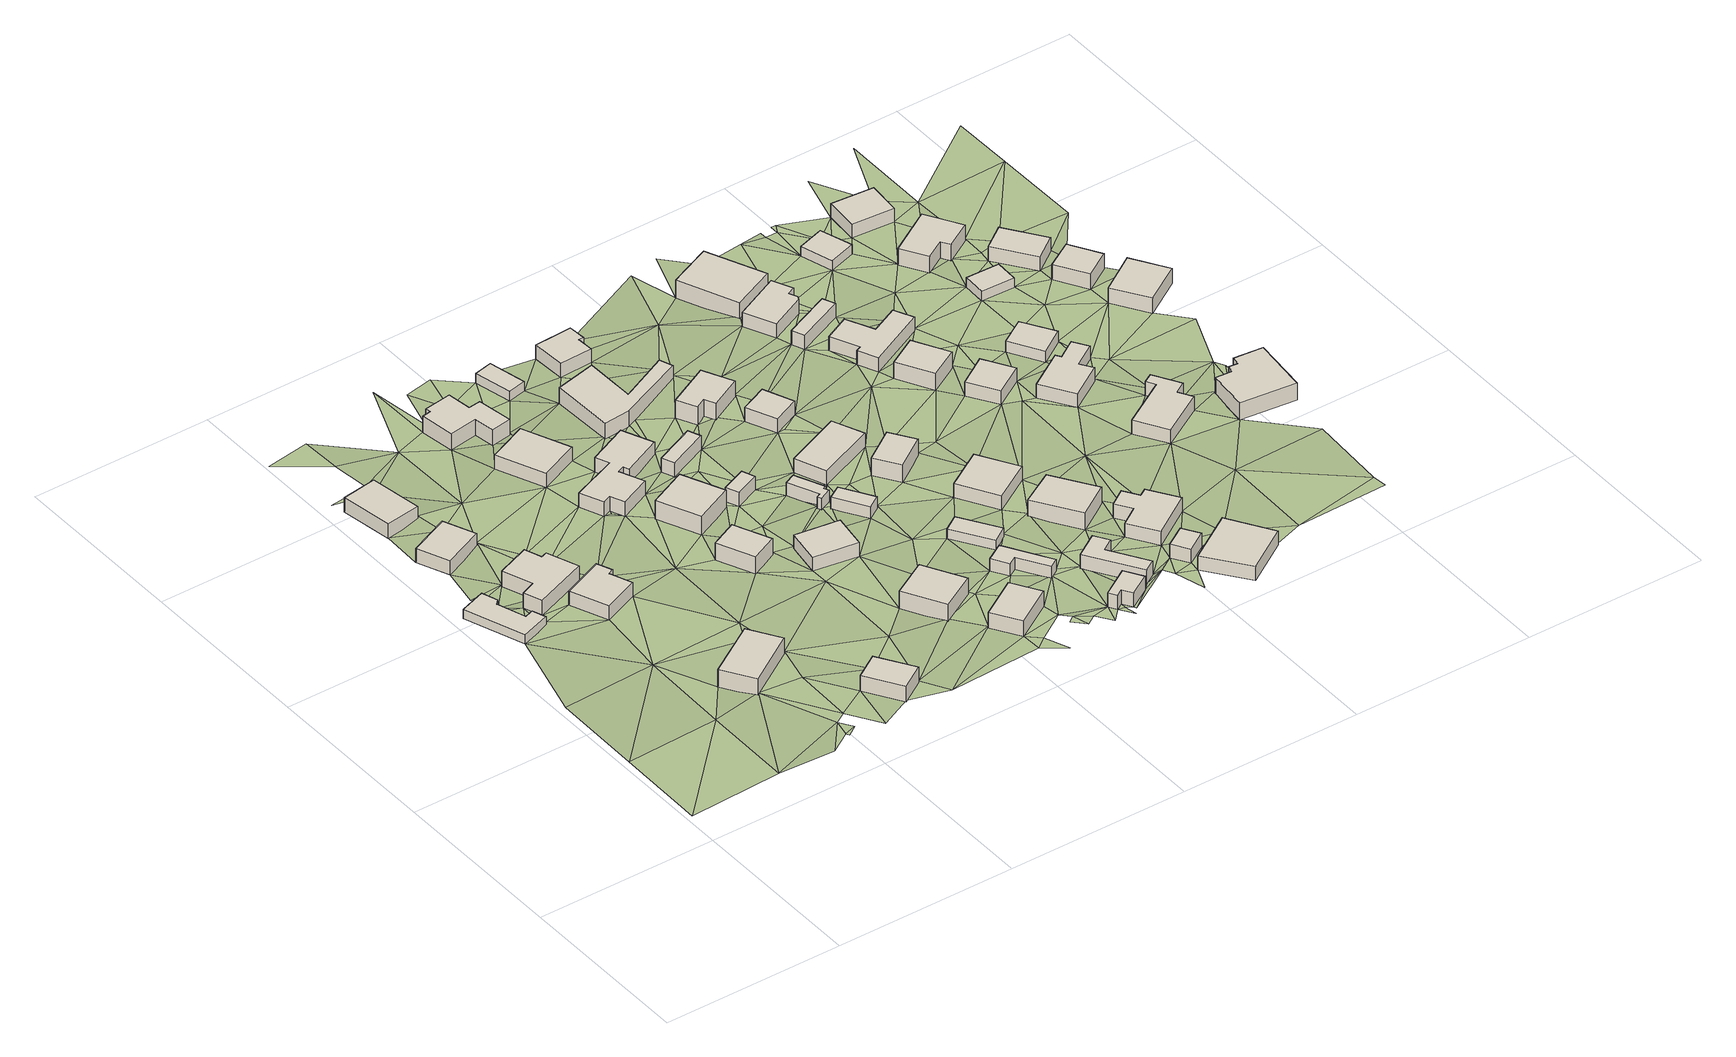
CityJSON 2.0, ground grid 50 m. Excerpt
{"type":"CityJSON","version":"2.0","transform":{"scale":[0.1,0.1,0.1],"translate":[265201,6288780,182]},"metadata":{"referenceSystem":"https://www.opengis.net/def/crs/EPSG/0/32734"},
"CityObjects":{
"building1":{"type":"Building","attributes":{"building":"cabin","building:levels":"1","building_height":2.8,"roof_height":186.45,"ground_height":183.65,"plus_code":"4FRWFFPC+CVF"},"geometry":[{"type":"Solid","lod":"1","boundaries":[[[[0,1,2,3]],[[1,4,5,2]],[[4,6,7,5]],[[6,8,9,7]],[[8,10,11,9]],[[10,12,13,11]],[[12,14,15,13]],[[14,0,3,15]],[[3,2,5,7,9,11,13,15]],[[14,12,10,8,6,4,1,0]]]]}]},
"building2":{"type":"Building","attributes":{"address":"6 Clarkeson Street Mamre 7347 Cape Town","building":"house","building:levels":"1","building_height":4.1,"roof_height":187.96,"ground_height":183.86,"plus_code":"4FRWFFPC+GVH"},"geometry":[{"type":"Solid","lod":"1","boundaries":[[[[16,17,18,19]],[[17,20,21,18]],[[20,22,23,21]],[[22,16,19,23]],[[19,18,21,23]],[[22,20,17,16]]]]}]},
"building3":{"type":"Building","attributes":{"address":"4 Clarkeson Street Mamre 7347 Cape Town","building":"house","building:levels":"1","building_height":4.1,"roof_height":188.02,"ground_height":183.92,"plus_code":"4FRWFFPC+JV4"},"geometry":[{"type":"Solid","lod":"1","boundaries":[[[[24,25,26,27]],[[25,28,29,26]],[[28,30,31,29]],[[30,24,27,31]],[[27,26,29,31]],[[30,28,25,24]]]]}]},
"building4":{"type":"Building","attributes":{"address":"8 Clarkeson Street Mamre 7347 Cape Town","building":"house","building:levels":"1","building_height":4.1,"roof_height":189.3,"ground_height":185.2,"plus_code":"4FRWFFPC+CWW"},"geometry":[{"type":"Solid","lod":"1","boundaries":[[[[32,33,34,35]],[[33,36,37,34]],[[36,38,39,37]],[[38,40,41,39]],[[40,42,43,41]],[[42,44,45,43]],[[44,46,47,45]],[[46,32,35,47]],[[35,34,37,39,41,43,45,47]],[[46,44,42,40,38,36,33,32]]]]}]},
"building5":{"type":"Building","attributes":{"address":"10 Clarkeson Street Mamre 7347 Cape Town","building":"house","building:levels":"1","building_height":4.1,"roof_height":188.92,"ground_height":184.82,"plus_code":"4FRWFFPC+9XV"},"geometry":[{"type":"Solid","lod":"1","boundaries":[[[[48,49,50,51]],[[49,52,53,50]],[[52,54,55,53]],[[54,56,57,55]],[[56,58,59,57]],[[58,48,51,59]],[[51,50,53,55,57,59]],[[58,56,54,52,49,48]]]]}]},
"building6":{"type":"Building","attributes":{"address":"14 Clarkeson Street Mamre 7347 Cape Town","building":"house","building:levels":"1","building_height":4.1,"roof_height":188.7,"ground_height":184.6,"plus_code":"4FRWFFPF+62V"},"geometry":[{"type":"Solid","lod":"1","boundaries":[[[[60,61,62,63]],[[61,64,65,62]],[[64,66,67,65]],[[66,60,63,67]],[[63,62,65,67]],[[66,64,61,60]]]]}]},
"building7":{"type":"Building","attributes":{"address":"16 Clarkeson Street Mamre 7347 Cape Town","building":"house","building:levels":"1","building_height":4.1,"roof_height":189.16,"ground_height":185.06,"plus_code":"4FRWFFPF+542"},"geometry":[{"type":"Solid","lod":"1","boundaries":[[[[68,69,70,71]],[[69,72,73,70]],[[72,74,75,73]],[[74,68,71,75]],[[71,70,73,75]],[[74,72,69,68]]]]}]},
"building8":{"type":"Building","attributes":{"address":"3 Clarkeson Street Mamre 7347 Cape Town","building":"house","building:levels":"1","building_height":4.1,"roof_height":189.96,"ground_height":185.86,"plus_code":"4FRWFFPF+H2H"},"geometry":[{"type":"Solid","lod":"1","boundaries":[[[[76,77,78,79]],[[77,80,81,78]],[[80,82,83,81]],[[82,76,79,83]],[[79,78,81,83]],[[82,80,77,76]]]]}]},
"building9":{"type":"Building","attributes":{"address":"9 Clarkeson Street Mamre 7347 Cape Town","building":"house","building:levels":"1","building_height":4.1,"roof_height":190.84,"ground_height":186.74,"plus_code":"4FRWFFPF+947"},"geometry":[{"type":"Solid","lod":"1","boundaries":[[[[84,85,86,87]],[[85,88,89,86]],[[88,90,91,89]],[[90,84,87,91]],[[87,86,89,91]],[[90,88,85,84]]]]}]},
"building10":{"type":"Building","attributes":{"address":"1 Clarkeson Street Mamre 7347 Cape Town","building":"house","building:levels":"1","building_height":4.1,"roof_height":189.43,"ground_height":185.33,"plus_code":"4FRWFFPF+J2W"},"geometry":[{"type":"Solid","lod":"1","boundaries":[[[[92,93,94,95]],[[93,96,97,94]],[[96,98,99,97]],[[98,100,101,99]],[[100,102,103,101]],[[102,104,105,103]],[[104,106,107,105]],[[106,108,109,107]],[[108,110,111,109]],[[110,92,95,111]],[[95,94,97,99,101,103,105,107,109,111]],[[110,108,106,104,102,100,98,96,93,92]]]]}]},
"building11":{"type":"Building","attributes":{"address":"5 Clarkeson Street Mamre 7347 Cape Town","building":"house","building:levels":"1","building_height":4.1,"roof_height":190.14,"ground_height":186.04,"plus_code":"4FRWFFPF+G46"},"geometry":[{"type":"Solid","lod":"1","boundaries":[[[[112,113,114,115]],[[113,116,117,114]],[[116,118,119,117]],[[118,120,121,119]],[[120,122,123,121]],[[122,124,125,123]],[[124,126,127,125]],[[126,128,129,127]],[[128,130,131,129]],[[130,132,133,131]],[[132,134,135,133]],[[134,112,115,135]],[[115,114,117,119,121,123,125,127,129,131,133,135]],[[134,132,130,128,126,124,122,120,118,116,113,112]]]]}]},
"building12":{"type":"Building","attributes":{"address":"7 Clarkeson Street Mamre 7347 Cape Town","building":"house","building:levels":"1","building_height":4.1,"roof_height":191.18,"ground_height":187.08,"plus_code":"4FRWFFPF+C4V"},"geometry":[{"type":"Solid","lod":"1","boundaries":[[[[136,137,138,139]],[[137,140,141,138]],[[140,142,143,141]],[[142,136,139,143]],[[139,138,141,143]],[[142,140,137,136]]]]}]},
"building13":{"type":"Building","attributes":{"address":"11 Clarkeson Street Mamre 7347 Cape Town","building":"house","building:levels":"1","building_height":4.1,"roof_height":190.19,"ground_height":186.09,"plus_code":"4FRWFFPF+85H"},"geometry":[{"type":"Solid","lod":"1","boundaries":[[[[144,145,146,147]],[[145,148,149,146]],[[148,150,151,149]],[[150,144,147,151]],[[147,146,149,151]],[[150,148,145,144]]]]}]},
"building14":{"type":"Building","attributes":{"address":"13 Clarkeson Street Mamre 7347 Cape Town","building":"house","building:levels":"1","building_height":4.1,"roof_height":190.55,"ground_height":186.45,"plus_code":"4FRWFFPF+668"},"geometry":[{"type":"Solid","lod":"1","boundaries":[[[[152,153,154,155]],[[153,156,157,154]],[[156,158,159,157]],[[158,152,155,159]],[[155,154,157,159]],[[158,156,153,152]]]]}]},
"building15":{"type":"Building","attributes":{"address":"Clarkeson Street Mamre 7347 Cape Town","building":"garage","building:levels":"1","building_height":4.1,"roof_height":190.84,"ground_height":186.74,"plus_code":"4FRWFFPF+C5P"},"geometry":[{"type":"Solid","lod":"1","boundaries":[[[[160,161,162,163]],[[161,164,165,162]],[[164,166,167,165]],[[166,160,163,167]],[[163,162,165,167]],[[166,164,161,160]]]]}]},
"building16":{"type":"Building","attributes":{"building":"cabin","building:levels":"1","building_height":2.8,"roof_height":188.13,"ground_height":185.33,"plus_code":"4FRWFFPF+M3H"},"geometry":[{"type":"Solid","lod":"1","boundaries":[[[[168,169,170,171]],[[169,172,173,170]],[[172,174,175,173]],[[174,168,171,175]],[[171,170,173,175]],[[174,172,169,168]]]]}]},
"building17":{"type":"Building","attributes":{"address":"Mamre 7347 Cape Town","building":"yes","building:levels":"1","building_height":4.1,"roof_height":191.18,"ground_height":187.08,"plus_code":"4FRWFFPF+F5V"},"geometry":[{"type":"Solid","lod":"1","boundaries":[[[[176,177,178,179]],[[177,180,181,178]],[[180,182,183,181]],[[182,176,179,183]],[[179,178,181,183]],[[182,180,177,176]]]]}]},
"building18":{"type":"Building","attributes":{"address":"15 Clarkeson Street Mamre 7347 Cape Town","building":"house","building:levels":"1","building_height":4.1,"roof_height":190.55,"ground_height":186.45,"plus_code":"4FRWFFPF+574"},"geometry":[{"type":"Solid","lod":"1","boundaries":[[[[184,185,186,187]],[[185,188,189,186]],[[188,190,191,189]],[[190,184,187,191]],[[187,186,189,191]],[[190,188,185,184]]]]}]},
"building19":{"type":"Building","attributes":{"building":"cabin","building:levels":"1","building_height":2.8,"roof_height":190.64,"ground_height":187.84,"plus_code":"4FRWFFPF+96W"},"geometry":[{"type":"Solid","lod":"1","boundaries":[[[[192,193,194,195]],[[193,196,197,194]],[[196,198,199,197]],[[198,200,201,199]],[[200,202,203,201]],[[202,204,205,203]],[[204,206,207,205]],[[206,192,195,207]],[[195,194,197,199,201,203,205,207]],[[206,204,202,200,198,196,193,192]]]]}]},
"building20":{"type":"Building","attributes":{"building":"cabin","building:levels":"1","building_height":2.8,"roof_height":190.64,"ground_height":187.84,"plus_code":"4FRWFFPF+972"},"geometry":[{"type":"Solid","lod":"1","boundaries":[[[[208,209,210,211]],[[209,212,213,210]],[[212,214,215,213]],[[214,208,211,215]],[[211,210,213,215]],[[214,212,209,208]]]]}]},
"building21":{"type":"Building","attributes":{"address":"4 Moravia Street Mamre 7347 Cape Town","building":"house","building:levels":"1","building_height":4.1,"roof_height":190.98,"ground_height":186.88,"plus_code":"4FRWFFPF+J52"},"geometry":[{"type":"Solid","lod":"1","boundaries":[[[[216,217,218,219]],[[217,220,221,218]],[[220,222,223,221]],[[222,224,225,223]],[[224,226,227,225]],[[226,228,229,227]],[[228,216,219,229]],[[219,218,221,223,225,227,229]],[[228,226,224,222,220,217,216]]]]}]},
"building22":{"type":"Building","attributes":{"address":"Clarkeson Street Mamre 7347 Cape Town","building":"cabin","building:levels":"1","building_height":2.8,"roof_height":190.04,"ground_height":187.24,"plus_code":"4FRWFFPF+684"},"geometry":[{"type":"Solid","lod":"1","boundaries":[[[[230,231,232,233]],[[231,234,235,232]],[[234,236,237,235]],[[236,238,239,237]],[[238,240,241,239]],[[240,230,233,241]],[[233,232,235,237,239,241]],[[240,238,236,234,231,230]]]]}]},
"building23":{"type":"Building","attributes":{"address":"2 Moravia Street Mamre 7347 Cape Town","building":"house","building:levels":"1","building_height":4.1,"roof_height":190.45,"ground_height":186.35,"plus_code":"4FRWFFPF+M57"},"geometry":[{"type":"Solid","lod":"1","boundaries":[[[[242,243,244,245]],[[243,246,247,244]],[[246,248,249,247]],[[248,250,251,249]],[[250,252,253,251]],[[252,242,245,253]],[[245,244,247,249,251,253]],[[252,250,248,246,243,242]]]]}]},
"building24":{"type":"Building","attributes":{"address":"Moravia Street Mamre 7347 Cape Town","building":"cabin","building:levels":"1","building_height":2.8,"roof_height":189.93,"ground_height":187.13,"plus_code":"4FRWFFPF+787"},"geometry":[{"type":"Solid","lod":"1","boundaries":[[[[254,255,256,257]],[[255,258,259,256]],[[258,260,261,259]],[[260,254,257,261]],[[257,256,259,261]],[[260,258,255,254]]]]}]},
"building25":{"type":"Building","attributes":{"address":"6 Moravia Street Mamre 7347 Cape Town","building":"house","building:levels":"1","building_height":4.1,"roof_height":192.23,"ground_height":188.13,"plus_code":"4FRWFFPF+G6W"},"geometry":[{"type":"Solid","lod":"1","boundaries":[[[[262,263,264,265]],[[263,266,267,264]],[[266,268,269,267]],[[268,270,271,269]],[[270,272,273,271]],[[272,262,265,273]],[[265,264,267,269,271,273]],[[272,270,268,266,263,262]]]]}]},
"building26":{"type":"Building","attributes":{"address":"10 Moravia Street Mamre 7347 Cape Town","building":"house","building:levels":"1","building_height":4.1,"roof_height":191.94,"ground_height":187.84,"plus_code":"4FRWFFPF+C7G"},"geometry":[{"type":"Solid","lod":"1","boundaries":[[[[274,275,276,277]],[[275,278,279,276]],[[278,280,281,279]],[[280,274,277,281]],[[277,276,279,281]],[[280,278,275,274]]]]}]},
"building27":{"type":"Building","attributes":{"address":"Clarkeson Street Mamre 7347 Cape Town","building":"yes","building:levels":"1","building_height":4.1,"roof_height":190.7,"ground_height":186.6,"plus_code":"4FRWFFPF+49G"},"geometry":[{"type":"Solid","lod":"1","boundaries":[[[[282,283,284,285]],[[283,286,287,284]],[[286,288,289,287]],[[288,290,291,289]],[[290,292,293,291]],[[292,282,285,293]],[[285,284,287,289,291,293]],[[292,290,288,286,283,282]]]]}]},
"building28":{"type":"Building","attributes":{"address":"8 Moravia Street Mamre 7347 Cape Town","building":"house","building:levels":"1","building_height":4.1,"roof_height":192.31,"ground_height":188.21,"plus_code":"4FRWFFPF+F7V"},"geometry":[{"type":"Solid","lod":"1","boundaries":[[[[294,295,296,297]],[[295,298,299,296]],[[298,300,301,299]],[[300,294,297,301]],[[297,296,299,301]],[[300,298,295,294]]]]}]},
"building29":{"type":"Building","attributes":{"address":"12 Moravia Street Mamre 7347 Cape Town","building":"house","building:levels":"1","building_height":4.1,"roof_height":192.9,"ground_height":188.8,"plus_code":"4FRWFFPF+98P"},"geometry":[{"type":"Solid","lod":"1","boundaries":[[[[302,303,304,305]],[[303,306,307,304]],[[306,308,309,307]],[[308,302,305,309]],[[305,304,307,309]],[[308,306,303,302]]]]}]},
"building30":{"type":"Building","attributes":{"address":"Moravia Street Mamre 7347 Cape Town","building":"yes","building:levels":"1","building_height":4.1,"roof_height":190.7,"ground_height":186.6,"plus_code":"4FRWFFPF+5C2"},"geometry":[{"type":"Solid","lod":"1","boundaries":[[[[310,311,312,313]],[[311,314,315,312]],[[314,316,317,315]],[[316,318,319,317]],[[318,320,321,319]],[[320,310,313,321]],[[313,312,315,317,319,321]],[[320,318,316,314,311,310]]]]}]},
"building31":{"type":"Building","attributes":{"address":"14 Moravia Street Mamre 7347 Cape Town","building":"house","building:levels":"1","building_height":4.1,"roof_height":192.19,"ground_height":188.09,"plus_code":"4FRWFFPF+894"},"geometry":[{"type":"Solid","lod":"1","boundaries":[[[[322,323,324,325]],[[323,326,327,324]],[[326,328,329,327]],[[328,322,325,329]],[[325,324,327,329]],[[328,326,323,322]]]]}]},
"building32":{"type":"Building","attributes":{"address":"16 Moravia Street Mamre 7347 Cape Town","building":"house","building:levels":"1","building_height":4.1,"roof_height":192.19,"ground_height":188.09,"plus_code":"4FRWFFPF+6CV"},"geometry":[{"type":"Solid","lod":"1","boundaries":[[[[330,331,332,333]],[[331,334,335,332]],[[334,336,337,335]],[[336,330,333,337]],[[333,332,335,337]],[[336,334,331,330]]]]}]},
"building33":{"type":"Building","attributes":{"address":"Moravia Street Mamre 7347 Cape Town","building":"yes","building:levels":"1","building_height":4.1,"roof_height":191.39,"ground_height":187.29,"plus_code":"4FRWFFPF+4FM"},"geometry":[{"type":"Solid","lod":"1","boundaries":[[[[338,339,340,341]],[[339,342,343,340]],[[342,344,345,343]],[[344,338,341,345]],[[341,340,343,345]],[[344,342,339,338]]]]}]},
"building34":{"type":"Building","attributes":{"address":"18 Moravia Street Mamre 7347 Cape Town","building":"house","building:levels":"1","building_height":4.1,"roof_height":192.17,"ground_height":188.07,"plus_code":"4FRWFFPF+5FP"},"geometry":[{"type":"Solid","lod":"1","boundaries":[[[[346,347,348,349]],[[347,350,351,348]],[[350,352,353,351]],[[352,354,355,353]],[[354,356,357,355]],[[356,358,359,357]],[[358,360,361,359]],[[360,346,349,361]],[[349,348,351,353,355,357,359,361]],[[360,358,356,354,352,350,347,346]]]]}]},
"building35":{"type":"Building","attributes":{"address":"20 Moravia Street Mamre 7347 Cape Town","building":"house","building:levels":"1","building_height":4.1,"roof_height":191.39,"ground_height":187.29,"plus_code":"4FRWFFPF+4G2"},"geometry":[{"type":"Solid","lod":"1","boundaries":[[[[362,363,364,365]],[[363,366,367,364]],[[366,368,369,367]],[[368,362,365,369]],[[365,364,367,369]],[[368,366,363,362]]]]}]},
"building36":{"type":"Building","attributes":{"address":"3 Moravia Street Mamre 7347 Cape Town","building":"house","building:levels":"1","building_height":4.1,"roof_height":193.45,"ground_height":189.35,"plus_code":"4FRWFFPF+H9V"},"geometry":[{"type":"Solid","lod":"1","boundaries":[[[[370,371,372,373]],[[371,374,375,372]],[[374,376,377,375]],[[376,378,379,377]],[[378,380,381,379]],[[380,382,383,381]],[[382,370,373,383]],[[373,372,375,377,379,381,383]],[[382,380,378,376,374,371,370]]]]}]},
"building37":{"type":"Building","attributes":{"address":"1 Moravia Street Mamre 7347 Cape Town","building":"house","building:levels":"1","building_height":4.1,"roof_height":193.3,"ground_height":189.2,"plus_code":"4FRWFFPF+M92"},"geometry":[{"type":"Solid","lod":"1","boundaries":[[[[384,385,386,387]],[[385,388,389,386]],[[388,390,391,389]],[[390,384,387,391]],[[387,386,389,391]],[[390,388,385,384]]]]}]},
"building38":{"type":"Building","attributes":{"address":"Moravia Street Mamre 7347 Cape Town","building":"yes","building:levels":"1","building_height":4.1,"roof_height":193.45,"ground_height":189.35,"plus_code":"4FRWFFPF+H99"},"geometry":[{"type":"Solid","lod":"1","boundaries":[[[[392,393,394,395]],[[393,396,397,394]],[[396,398,399,397]],[[398,392,395,399]],[[395,394,397,399]],[[398,396,393,392]]]]}]},
"building39":{"type":"Building","attributes":{"address":"7 Moravia Street Mamre 7347 Cape Town","building":"house","building:levels":"1","building_height":4.1,"roof_height":194.17,"ground_height":190.07,"plus_code":"4FRWFFPF+FC8"},"geometry":[{"type":"Solid","lod":"1","boundaries":[[[[400,401,402,403]],[[401,404,405,402]],[[404,406,407,405]],[[406,400,403,407]],[[403,402,405,407]],[[406,404,401,400]]]]}]},
"building40":{"type":"Building","attributes":{"address":"5 Moravia Street Mamre 7347 Cape Town","building":"house","building:levels":"1","building_height":4.1,"roof_height":193.37,"ground_height":189.27,"plus_code":"4FRWFFPF+GC8"},"geometry":[{"type":"Solid","lod":"1","boundaries":[[[[408,409,410,411]],[[409,412,413,410]],[[412,414,415,413]],[[414,416,417,415]],[[416,418,419,417]],[[418,420,421,419]],[[420,422,423,421]],[[422,408,411,423]],[[411,410,413,415,417,419,421,423]],[[422,420,418,416,414,412,409,408]]]]}]},
"building41":{"type":"Building","attributes":{"address":"9 Moravia Street Mamre 7347 Cape Town","building":"house","building:levels":"1","building_height":4.1,"roof_height":193.72,"ground_height":189.62,"plus_code":"4FRWFFPF+CF3"},"geometry":[{"type":"Solid","lod":"1","boundaries":[[[[424,425,426,427]],[[425,428,429,426]],[[428,430,431,429]],[[430,424,427,431]],[[427,426,429,431]],[[430,428,425,424]]]]}]},
"building42":{"type":"Building","attributes":{"address":"11 Moravia Street Mamre 7347 Cape Town","building":"house","building:levels":"1","building_height":4.1,"roof_height":193.72,"ground_height":189.62,"plus_code":"4FRWFFPF+9G8"},"geometry":[{"type":"Solid","lod":"1","boundaries":[[[[432,433,434,435]],[[433,436,437,434]],[[436,438,439,437]],[[438,440,441,439]],[[440,442,443,441]],[[442,444,445,443]],[[444,446,447,445]],[[446,432,435,447]],[[435,434,437,439,441,443,445,447]],[[446,444,442,440,438,436,433,432]]]]}]},
"building43":{"type":"Building","attributes":{"address":"13 Moravia Street Mamre 7347 Cape Town","building":"house","building:levels":"1","building_height":4.1,"roof_height":193.83,"ground_height":189.73,"plus_code":"4FRWFFPF+7HP"},"geometry":[{"type":"Solid","lod":"1","boundaries":[[[[448,449,450,451]],[[449,452,453,450]],[[452,454,455,453]],[[454,456,457,455]],[[456,458,459,457]],[[458,460,461,459]],[[460,462,463,461]],[[462,448,451,463]],[[451,450,453,455,457,459,461,463]],[[462,460,458,456,454,452,449,448]]]]}]},
"building44":{"type":"Building","attributes":{"building":"cabin","building:levels":"1","building_height":2.8,"roof_height":192.47,"ground_height":189.67,"plus_code":"4FRWFFPF+JFP"},"geometry":[{"type":"Solid","lod":"1","boundaries":[[[[464,465,466,467]],[[465,468,469,466]],[[468,470,471,469]],[[470,464,467,471]],[[467,466,469,471]],[[470,468,465,464]]]]}]},
"building45":{"type":"Building","attributes":{"building":"cabin","building:levels":"1","building_height":2.8,"roof_height":193.4,"ground_height":190.6,"plus_code":"4FRWFFPF+CGQ"},"geometry":[{"type":"Solid","lod":"1","boundaries":[[[[472,473,474,475]],[[473,476,477,474]],[[476,478,479,477]],[[478,472,475,479]],[[475,474,477,479]],[[478,476,473,472]]]]}]},
"building46":{"type":"Building","attributes":{"building":"cabin","building:levels":"1","building_height":2.8,"roof_height":193.25,"ground_height":190.45,"plus_code":"4FRWFFPF+GH7"},"geometry":[{"type":"Solid","lod":"1","boundaries":[[[[480,481,482,483]],[[481,484,485,482]],[[484,486,487,485]],[[486,480,483,487]],[[483,482,485,487]],[[486,484,481,480]]]]}]},
"building47":{"type":"Building","attributes":{"address":"4 Bishop Mark Street Mamre 7347 Cape Town","building":"house","building:levels":"1","building_height":4.1,"roof_height":194.55,"ground_height":190.45,"plus_code":"4FRWFFPF+JH3"},"geometry":[{"type":"Solid","lod":"1","boundaries":[[[[488,489,490,491]],[[489,492,493,490]],[[492,494,495,493]],[[494,496,497,495]],[[496,498,499,497]],[[498,488,491,499]],[[491,490,493,495,497,499]],[[498,496,494,492,489,488]]]]}]},
"building48":{"type":"Building","attributes":{"address":"2 Bishop Mark Street Mamre 7347 Cape Town","building":"house","building:levels":"1","building_height":4.1,"roof_height":193.77,"ground_height":189.67,"plus_code":"4FRWFFPF+MG5"},"geometry":[{"type":"Solid","lod":"1","boundaries":[[[[500,501,502,503]],[[501,504,505,502]],[[504,506,507,505]],[[506,500,503,507]],[[503,502,505,507]],[[506,504,501,500]]]]}]},
"building49":{"type":"Building","attributes":{"address":"15 Moravia Street Mamre 7347 Cape Town","building":"house","building:levels":"1","building_height":4.1,"roof_height":194.46,"ground_height":190.36,"plus_code":"4FRWFFPF+7M8"},"geometry":[{"type":"Solid","lod":"1","boundaries":[[[[508,509,510,511]],[[509,512,513,510]],[[512,514,515,513]],[[514,516,517,515]],[[516,518,519,517]],[[518,520,521,519]],[[520,522,523,521]],[[522,508,511,523]],[[511,510,513,515,517,519,521,523]],[[522,520,518,516,514,512,509,508]]]]}]},
"building50":{"type":"Building","attributes":{"address":"6 Bishop Mark Street Mamre 7347 Cape Town","building":"house","building:levels":"1","building_height":4.1,"roof_height":194.55,"ground_height":190.45,"plus_code":"4FRWFFPF+GJP"},"geometry":[{"type":"Solid","lod":"1","boundaries":[[[[524,525,526,527]],[[525,528,529,526]],[[528,530,531,529]],[[530,524,527,531]],[[527,526,529,531]],[[530,528,525,524]]]]}]},
"building51":{"type":"Building","attributes":{"address":"8 Bishop Mark Street Mamre 7347 Cape Town","building":"house","building:levels":"1","building_height":4.1,"roof_height":195.11,"ground_height":191.01,"plus_code":"4FRWFFPF+FMJ"},"geometry":[{"type":"Solid","lod":"1","boundaries":[[[[532,533,534,535]],[[533,536,537,534]],[[536,538,539,537]],[[538,532,535,539]],[[535,534,537,539]],[[538,536,533,532]]]]}]},
"building52":{"type":"Building","attributes":{"address":"10 Bishop Mark Street Mamre 7347 Cape Town","building":"house","building:levels":"1","building_height":4.1,"roof_height":195.11,"ground_height":191.01,"plus_code":"4FRWFFPF+CMP"},"geometry":[{"type":"Solid","lod":"1","boundaries":[[[[540,541,542,543]],[[541,544,545,542]],[[544,546,547,545]],[[546,540,543,547]],[[543,542,545,547]],[[546,544,541,540]]]]}]},
"terrain1":{"type":"TINRelief","geometry":[{"type":"CompositeSurface","lod":"1","boundaries":[[[548,549,550]],[[551,550,549]],[[552,553,548]],[[548,550,552]],[[0,553,552]],[[550,551,554]],[[6,46,555]],[[555,46,556]],[[46,6,557]],[[558,559,560]],[[561,562,551]],[[0,48,563]],[[556,559,558]],[[557,563,32]],[[32,46,557]],[[16,560,559]],[[66,552,550]],[[0,552,48]],[[556,46,44]],[[554,551,562]],[[556,44,559]],[[66,550,554]],[[58,32,563]],[[48,58,563]],[[564,565,22]],[[559,566,16]],[[561,567,562]],[[32,58,33]],[[568,567,569]],[[570,552,66]],[[564,571,565]],[[568,562,567]],[[49,48,552]],[[572,566,559]],[[554,562,573]],[[574,575,25]],[[573,576,554]],[[566,572,577]],[[572,578,579]],[[56,33,58]],[[579,577,572]],[[580,49,552]],[[570,580,552]],[[581,582,583]],[[571,564,584]],[[584,564,566]],[[576,585,554]],[[571,584,25]],[[33,56,579]],[[573,586,74]],[[576,573,74]],[[54,52,49]],[[25,587,574]],[[582,574,587]],[[586,588,74]],[[77,566,577]],[[587,25,584]],[[577,579,589]],[[582,587,583]],[[570,585,580]],[[590,576,74]],[[54,49,591]],[[576,590,585]],[[54,591,56]],[[56,592,579]],[[566,77,584]],[[49,580,591]],[[589,579,592]],[[584,100,587]],[[577,589,77]],[[56,591,593]],[[594,595,588]],[[590,596,585]],[[597,580,585]],[[76,100,584]],[[592,56,593]],[[584,77,76]],[[598,591,580]],[[596,590,595]],[[587,100,98]],[[598,90,591]],[[599,587,98]],[[596,597,585]],[[597,598,580]],[[591,600,593]],[[592,601,602]],[[593,601,592]],[[591,90,136]],[[603,100,76]],[[602,601,593]],[[600,591,136]],[[96,93,98]],[[604,595,594]],[[77,589,113]],[[93,599,98]],[[605,100,603]],[[606,596,595]],[[603,76,82]],[[136,90,607]],[[593,600,608]],[[113,589,609]],[[77,113,80]],[[610,93,611]],[[597,144,598]],[[598,144,612]],[[597,596,158]],[[603,82,613]],[[595,604,606]],[[606,158,596]],[[611,614,615]],[[608,600,616]],[[617,608,618]],[[619,617,618]],[[620,136,607]],[[184,604,594]],[[621,610,611]],[[622,184,594]],[[607,612,623]],[[612,144,624]],[[615,625,611]],[[615,613,625]],[[176,618,608]],[[626,82,80]],[[612,624,623]],[[145,144,597]],[[113,626,80]],[[158,145,597]],[[623,161,607]],[[625,169,611]],[[177,608,616]],[[625,613,172]],[[613,82,217]],[[607,161,620]],[[621,611,169]],[[177,176,608]],[[616,620,627]],[[176,628,618]],[[629,626,113]],[[627,620,161]],[[625,172,169]],[[82,626,217]],[[145,158,630]],[[613,217,172]],[[604,631,606]],[[177,616,632]],[[632,616,627]],[[633,623,624]],[[184,622,634]],[[161,623,196]],[[635,634,622]],[[606,631,636]],[[632,627,637]],[[624,638,639]],[[626,629,640]],[[217,174,172]],[[176,182,628]],[[639,633,624]],[[180,177,632]],[[641,631,604]],[[628,640,629]],[[623,633,196]],[[634,642,184]],[[164,161,196]],[[145,630,643]],[[632,637,180]],[[145,212,638]],[[640,628,644]],[[630,636,236]],[[184,642,185]],[[242,174,217]],[[645,639,638]],[[236,636,631]],[[646,164,196]],[[145,643,212]],[[174,252,168]],[[196,633,647]],[[164,280,637]],[[645,638,212]],[[263,628,182]],[[628,263,644]],[[641,238,631]],[[639,645,648]],[[630,260,643]],[[646,280,164]],[[252,174,242]],[[260,630,236]],[[649,650,651]],[[242,217,216]],[[236,631,238]],[[648,645,652]],[[653,654,648]],[[266,182,180]],[[655,650,649]],[[653,648,652]],[[637,294,180]],[[653,274,646]],[[641,185,656]],[[212,643,657]],[[286,642,650]],[[656,185,642]],[[274,280,646]],[[263,182,266]],[[653,652,274]],[[280,294,637]],[[641,656,238]],[[644,658,640]],[[655,286,650]],[[180,659,266]],[[660,274,652]],[[660,652,657]],[[655,661,286]],[[286,656,642]],[[216,243,242]],[[643,260,258]],[[236,662,260]],[[263,658,644]],[[238,656,663]],[[180,300,659]],[[236,664,662]],[[665,216,666]],[[661,288,286]],[[300,180,294]],[[266,659,667]],[[657,643,328]],[[657,308,660]],[[668,288,669]],[[328,643,258]],[[288,668,290]],[[665,243,216]],[[670,662,664]],[[668,292,290]],[[286,671,656]],[[275,274,660]],[[246,243,248]],[[657,302,308]],[[656,671,672]],[[280,673,294]],[[664,672,674]],[[675,658,263]],[[328,302,657]],[[674,670,664]],[[659,300,676]],[[286,283,671]],[[282,292,677]],[[308,275,660]],[[674,672,671]],[[258,670,322]],[[294,673,678]],[[294,678,295]],[[322,328,258]],[[676,300,298]],[[248,243,679]],[[320,671,283]],[[680,670,674]],[[243,665,679]],[[658,675,681]],[[248,679,250]],[[320,283,282]],[[677,682,282]],[[295,678,673]],[[683,674,671]],[[681,675,676]],[[684,275,308]],[[322,670,680]],[[658,679,665]],[[302,328,326]],[[320,282,682]],[[674,683,330]],[[674,330,680]],[[310,685,686]],[[320,682,310]],[[302,326,687]],[[658,681,688]],[[322,680,323]],[[685,358,683]],[[398,676,298]],[[673,689,295]],[[673,275,689]],[[330,683,358]],[[344,310,682]],[[310,360,685]],[[690,684,687]],[[681,676,398]],[[392,298,295]],[[679,691,250]],[[682,692,344]],[[689,275,684]],[[658,688,679]],[[692,693,363]],[[358,685,360]],[[360,310,344]],[[326,690,687]],[[692,338,344]],[[363,338,692]],[[680,694,323]],[[330,358,354]],[[330,354,695]],[[354,358,356]],[[360,344,342]],[[398,298,392]],[[363,339,338]],[[681,696,688]],[[400,684,690]],[[398,696,681]],[[295,689,414]],[[392,295,414]],[[684,400,689]],[[385,691,679]],[[688,697,679]],[[679,697,385]],[[352,695,354]],[[690,326,424]],[[424,326,323]],[[694,698,323]],[[346,360,342]],[[362,339,363]],[[698,694,695]],[[362,342,339]],[[352,350,347]],[[695,352,698]],[[414,689,416]],[[690,430,400]],[[406,416,689]],[[409,392,414]],[[362,346,342]],[[400,406,689]],[[352,347,698]],[[424,430,690]],[[696,398,699]],[[414,412,409]],[[697,688,382]],[[392,409,408]],[[323,698,700]],[[424,323,700]],[[701,385,702]],[[416,406,703]],[[396,699,398]],[[392,408,393]],[[697,382,704]],[[705,400,430]],[[347,346,449]],[[706,707,362]],[[347,449,698]],[[346,362,708]],[[709,710,711]],[[699,396,710]],[[416,703,712]],[[710,396,711]],[[711,704,382]],[[705,430,713]],[[700,698,440]],[[422,714,408]],[[424,700,425]],[[393,408,714]],[[708,362,707]],[[448,440,698]],[[702,704,715]],[[703,705,716]],[[449,448,698]],[[449,346,708]],[[425,700,438]],[[438,700,440]],[[716,705,713]],[[470,711,396]],[[470,704,711]],[[393,470,396]],[[712,703,716]],[[714,717,393]],[[478,713,425]],[[468,715,704]],[[716,713,478]],[[425,438,718]],[[704,470,468]],[[714,712,717]],[[470,393,717]],[[440,448,460]],[[719,478,425]],[[719,425,718]],[[715,468,720]],[[721,715,720]],[[722,712,716]],[[716,478,723]],[[708,707,724]],[[725,440,460]],[[708,726,449]],[[720,468,727]],[[448,462,460]],[[486,717,712]],[[719,718,728]],[[729,728,718]],[[465,727,468]],[[716,723,722]],[[717,730,470]],[[731,732,727]],[[725,733,734]],[[449,726,452]],[[731,727,465]],[[707,735,724]],[[460,458,725]],[[712,722,486]],[[730,464,470]],[[719,728,736]],[[725,458,737]],[[733,725,737]],[[464,738,465]],[[717,739,730]],[[454,452,456]],[[728,733,736]],[[486,739,717]],[[504,738,464]],[[726,708,740]],[[731,465,501]],[[464,730,504]],[[708,724,740]],[[501,465,738]],[[741,723,736]],[[742,456,452]],[[723,741,722]],[[452,726,742]],[[501,738,504]],[[456,743,458]],[[458,743,737]],[[744,739,486]],[[736,733,541]],[[730,745,504]],[[541,733,737]],[[746,722,741]],[[747,739,744]],[[456,742,743]],[[541,741,736]],[[486,530,744]],[[742,748,749]],[[484,530,486]],[[730,488,745]],[[742,749,743]],[[746,741,538]],[[750,501,751]],[[530,752,744]],[[749,753,754]],[[746,755,484]],[[756,541,737]],[[743,757,737]],[[754,758,749]],[[749,758,743]],[[744,752,759]],[[530,484,755]],[[746,538,755]],[[538,741,532]],[[532,741,541]],[[737,757,756]],[[760,745,488]],[[530,528,752]],[[760,751,745]],[[759,752,528]],[[759,760,488]],[[538,761,755]],[[532,541,762]],[[763,755,761]],[[764,751,760]],[[762,765,532]],[[759,528,766]],[[528,763,767]],[[759,766,760]],[[761,767,763]],[[528,767,766]],[[768,760,766]]]}]}
},
"vertices":[
[80,851,17],[161,879,17],[161,879,44],[80,851,44],[148,916,17],[148,916,44],[124,908,17],[124,908,44],[97,986,17],[97,986,44],[108,998,17],[108,998,44],[93,1041,17],[93,1041,44],[21,1016,17],[21,1016,44],
[95,1167,19],[207,1215,19],[207,1215,60],[95,1167,60],[170,1301,19],[170,1301,60],[58,1253,19],[58,1253,60],
[157,1381,18],[134,1524,18],[134,1524,60],[157,1381,60],[38,1509,18],[38,1509,60],[61,1366,18],[61,1366,60],
[169,904,28],[317,960,28],[317,960,73],[169,904,73],[284,1046,28],[284,1046,73],[267,1040,28],[267,1040,73],[250,1086,28],[250,1086,73],[158,1051,28],[158,1051,73],[189,969,28],[189,969,73],[150,954,28],[150,954,73],
[285,799,28],[383,839,28],[383,839,69],[285,799,69],[359,899,28],[359,899,69],[374,906,28],[374,906,69],[357,947,28],[357,947,69],[243,900,28],[243,900,69],
[402,369,16],[545,460,16],[545,460,67],[402,369,67],[491,544,16],[491,544,67],[348,454,16],[348,454,67],
[661,136,26],[729,179,26],[729,179,72],[661,136,72],[666,276,26],[666,276,72],[599,233,26],[599,233,72],
[403,1413,39],[458,1284,39],[458,1284,80],[403,1413,80],[567,1330,39],[567,1330,80],[512,1459,39],[512,1459,80],
[658,728,38],[732,761,38],[732,761,88],[658,728,88],[687,861,38],[687,861,88],[613,827,38],[613,827,88],
[458,1668,26],[382,1657,26],[382,1657,74],[458,1668,74],[384,1642,26],[384,1642,74],[360,1638,26],[360,1638,74],[373,1544,26],[373,1544,74],[452,1556,26],[452,1556,74],[461,1499,26],[461,1499,74],[517,1508,26],[517,1508,74],[501,1605,26],[501,1605,74],[467,1601,26],[467,1601,74],
[696,1314,39],[585,1265,39],[585,1265,81],[696,1314,81],[601,1228,39],[601,1228,81],[475,1178,39],[475,1178,81],[502,1114,39],[502,1114,81],[525,1123,39],[525,1123,81],[542,1085,39],[542,1085,81],[628,1123,39],[628,1123,81],[599,1188,39],[599,1188,81],[617,1196,39],[617,1196,81],[623,1181,39],[623,1181,81],[733,1230,39],[733,1230,81],
[645,923,38],[751,971,38],[751,971,92],[645,923,92],[699,1085,38],[699,1085,92],[593,1037,38],[593,1037,92],
[770,654,41],[891,635,41],[891,635,82],[770,654,82],[906,732,41],[906,732,82],[785,750,41],[785,750,82],
[915,316,34],[1013,371,34],[1013,371,86],[915,316,86],[951,481,34],[951,481,86],[853,426,34],[853,426,86],
[758,984,47],[773,950,47],[773,950,88],[758,984,88],[840,978,47],[840,978,88],[826,1013,47],[826,1013,88],
[617,1722,33],[567,1711,33],[567,1711,61],[617,1722,61],[590,1607,33],[590,1607,61],[640,1618,33],[640,1618,61],
[701,1160,51],[715,1126,51],[715,1126,92],[701,1160,92],[827,1174,51],[827,1174,92],[813,1208,51],[813,1208,92],
[1020,161,40],[1126,227,40],[1126,227,86],[1020,161,86],[1079,302,40],[1079,302,86],[973,237,40],[973,237,86],
[952,852,47],[916,931,47],[916,931,86],[952,852,86],[886,918,47],[886,918,86],[923,836,47],[923,836,86],[912,831,47],[912,831,86],[917,820,47],[917,820,86],[950,835,47],[950,835,86],[944,848,47],[944,848,86],
[973,833,51],[937,811,51],[937,811,86],[973,833,86],[990,726,51],[990,726,86],[1026,748,51],[1026,748,86],
[782,1546,43],[670,1521,43],[670,1521,90],[782,1546,90],[676,1347,43],[676,1347,90],[748,1353,43],[748,1353,90],[935,1431,43],[935,1431,90],[921,1468,43],[921,1468,90],[785,1405,43],[785,1405,90],
[1201,298,44],[1226,313,44],[1226,313,80],[1201,298,80],[1150,436,44],[1150,436,80],[1102,407,44],[1102,407,80],[1129,363,44],[1129,363,80],[1152,377,44],[1152,377,80],
[732,1599,43],[823,1603,43],[823,1603,84],[732,1599,84],[820,1649,43],[820,1649,84],[834,1649,43],[834,1649,84],[831,1697,43],[831,1697,84],[727,1692,43],[727,1692,84],
[1156,456,51],[1199,484,51],[1199,484,79],[1156,456,79],[1132,587,51],[1132,587,79],[1089,559,51],[1089,559,79],
[967,1367,49],[851,1309,49],[851,1309,102],[967,1367,102],[878,1258,49],[878,1258,102],[906,1272,49],[906,1272,102],[921,1242,49],[921,1242,102],[1008,1286,49],[1008,1286,102],
[979,884,58],[1137,948,58],[1137,948,99],[979,884,99],[1101,1033,58],[1101,1033,99],[944,968,58],[944,968,99],
[1350,131,46],[1320,180,46],[1320,180,87],[1350,131,87],[1241,131,46],[1241,131,87],[1255,109,46],[1255,109,87],[1274,121,46],[1274,121,87],[1290,94,46],[1290,94,87],
[1001,1108,62],[1074,1140,62],[1074,1140,103],[1001,1108,103],[1039,1222,62],[1039,1222,103],[965,1190,62],[965,1190,103],
[1128,787,58],[1216,846,58],[1216,846,109],[1128,787,109],[1172,911,58],[1172,911,109],[1084,852,58],[1084,852,109],
[1399,168,46],[1334,270,46],[1334,270,87],[1399,168,87],[1368,291,46],[1368,291,87],[1343,330,46],[1343,330,87],[1277,288,46],[1277,288,87],[1367,148,46],[1367,148,87],
[1250,561,61],[1356,625,61],[1356,625,102],[1250,561,102],[1292,730,61],[1292,730,102],[1187,666,61],[1187,666,102],
[1368,393,52],[1459,451,52],[1459,451,102],[1368,393,102],[1382,566,52],[1382,566,102],[1290,514,52],[1290,514,102],
[1493,143,53],[1549,179,53],[1549,179,94],[1493,143,94],[1520,224,53],[1520,224,94],[1464,189,53],[1464,189,94],
[1587,307,61],[1535,385,61],[1535,385,102],[1587,307,102],[1514,372,61],[1514,372,102],[1487,413,61],[1487,413,102],[1442,383,61],[1442,383,102],[1470,340,61],[1470,340,102],[1420,307,61],[1420,307,102],[1470,231,61],[1470,231,102],
[1623,198,53],[1489,113,53],[1489,113,94],[1623,198,94],[1575,1,53],[1575,1,94],[1698,80,53],[1698,80,94],
[1167,1476,72],[1206,1392,72],[1206,1392,114],[1167,1476,114],[1302,1437,72],[1302,1437,114],[1308,1449,72],[1308,1449,114],[1298,1470,72],[1298,1470,114],[1320,1480,72],[1320,1480,114],[1294,1535,72],[1294,1535,114],
[1234,1720,59],[1116,1669,59],[1116,1669,113],[1234,1720,113],[1185,1510,59],[1185,1510,113],[1304,1562,59],[1304,1562,113],
[1233,1318,73],[1364,1374,73],[1364,1374,114],[1233,1318,114],[1349,1408,73],[1349,1408,114],[1219,1352,73],[1219,1352,114],
[1387,1010,73],[1468,1055,73],[1468,1055,122],[1387,1010,122],[1415,1149,73],[1415,1149,122],[1334,1104,73],[1334,1104,122],
[1345,1314,73],[1276,1281,73],[1276,1281,114],[1345,1314,114],[1312,1206,73],[1312,1206,114],[1297,1199,73],[1297,1199,114],[1322,1146,73],[1322,1146,114],[1482,1222,73],[1482,1222,114],[1457,1275,73],[1457,1275,114],[1381,1239,73],[1381,1239,114],
[1476,872,76],[1557,922,76],[1557,922,117],[1476,872,117],[1508,1001,76],[1508,1001,117],[1427,950,76],[1427,950,117],
[1719,928,76],[1667,894,76],[1667,894,117],[1719,928,117],[1658,908,76],[1658,908,117],[1557,844,76],[1557,844,117],[1613,757,76],[1613,757,117],[1705,815,76],[1705,815,117],[1683,848,76],[1683,848,117],[1745,888,76],[1745,888,117],
[1655,600,77],[1706,516,77],[1706,516,118],[1655,600,118],[1826,587,77],[1826,587,118],[1804,624,77],[1804,624,118],[1836,643,77],[1836,643,118],[1793,715,77],[1793,715,118],[1767,700,77],[1767,700,118],[1782,676,77],[1782,676,118],
[1535,1543,77],[1507,1631,77],[1507,1631,105],[1535,1543,105],[1433,1608,77],[1433,1608,105],[1460,1520,77],[1460,1520,105],
[1651,935,81],[1721,981,81],[1721,981,114],[1651,935,114],[1668,1066,81],[1668,1066,114],[1599,1023,81],[1599,1023,114],
[1668,1211,84],[1760,1208,84],[1760,1208,112],[1668,1211,112],[1762,1273,84],[1762,1273,112],[1670,1276,84],[1670,1276,112],
[1720,1520,78],[1596,1445,78],[1596,1445,126],[1720,1520,126],[1638,1376,78],[1638,1376,126],[1691,1408,78],[1691,1408,126],[1706,1384,78],[1706,1384,126],[1777,1426,78],[1777,1426,126],
[1695,1676,77],[1578,1686,77],[1578,1686,118],[1695,1676,118],[1570,1593,77],[1570,1593,118],[1687,1583,77],[1687,1583,118],
[2045,478,75],[2062,636,75],[2062,636,125],[2045,478,125],[1981,644,75],[1981,644,125],[1978,621,75],[1978,621,125],[1953,624,75],[1953,624,125],[1949,605,75],[1949,605,125],[1904,609,75],[1904,609,125],[1892,496,75],[1892,496,125],
[1846,1223,84],[1910,1268,84],[1910,1268,126],[1846,1223,126],[1835,1372,84],[1835,1372,126],[1771,1327,84],[1771,1327,126],
[1898,1095,86],[1970,1139,86],[1970,1139,131],[1898,1095,131],[1920,1222,86],[1920,1222,131],[1847,1178,86],[1847,1178,131],
[2004,1095,86],[1900,1028,86],[1900,1028,131],[2004,1095,131],[1961,934,86],[1961,934,131],[2065,1000,86],[2065,1000,131],
[18,355,6],[18,105,2],[269,355,16],[269,105,12],[269,605,22],[18,605,11],[402,369,26],[97,986,19],[108,998,19],[148,916,28],[93,1041,19],[158,1051,32],[74,1059,19],[418,87,22],[488,172,22],[161,879,28],[170,1301,31],[61,1366,19],[207,1215,32],[477,125,22],[511,135,22],[483,117,22],[491,544,32],[157,1381,31],[250,1086,32],[519,192,22],[136,1559,18],[28,1546,18],[520,355,26],[269,1110,32],[267,1040,32],[284,1046,32],[520,605,32],[2,1758,14],[123,1662,18],[123,1776,14],[269,1360,31],[545,460,26],[577,103,22],[269,1610,26],[661,136,31],[475,1178,40],[666,276,34],[520,855,38],[502,1114,40],[542,1085,40],[771,105,31],[729,179,31],[771,355,34],[771,605,41],[658,728,41],[360,1834,23],[593,1037,40],[520,1110,40],[525,1123,40],[461,1499,33],[973,237,44],[452,1556,33],[915,316,44],[687,861,47],[628,1123,40],[601,1228,40],[411,1770,32],[458,1668,33],[732,761,47],[517,1508,33],[467,1601,33],[501,1605,33],[699,1085,51],[599,1188,40],[623,1181,40],[617,1196,40],[751,971,47],[488,1783,32],[1022,105,40],[771,855,47],[785,750,47],[520,1610,33],[676,1347,49],[758,984,51],[733,1230,51],[696,1314,49],[951,481,51],[1022,355,44],[771,1110,51],[912,831,58],[1055,129,40],[1082,62,40],[1013,371,44],[826,1013,51],[906,732,58],[917,820,58],[748,1353,49],[1079,302,44],[1134,181,40],[1022,605,51],[771,1360,49],[937,811,58],[916,931,58],[923,836,58],[950,835,58],[1167,104,46],[1154,150,46],[1141,142,40],[973,833,58],[952,852,58],[944,848,58],[1194,122,46],[1201,298,52],[1026,748,58],[935,1431,61],[921,1242,61],[1022,855,58],[1224,78,46],[1156,456,52],[1152,377,52],[1150,436,52],[921,1468,61],[785,1405,49],[906,1272,61],[1273,105,46],[1280,71,46],[1199,484,61],[1277,288,52],[1226,313,52],[1101,1033,62],[1273,355,52],[967,1367,61],[1008,1286,61],[1294,87,46],[1022,1110,62],[1022,1610,59],[1290,514,61],[1022,1360,61],[1422,162,53],[1343,330,52],[1172,911,68],[1368,291,52],[1334,270,52],[1216,846,68],[1167,1476,73],[1273,1110,73],[1273,855,68],[1083,1800,58],[1439,133,53],[1463,49,53],[1382,566,61],[1459,451,61],[1206,1392,73],[1185,1510,72],[1524,605,69],[1302,1437,73],[1524,855,76],[1159,1804,72],[1234,1720,72],[1415,1149,81],[1304,1562,72],[1468,1055,81],[1698,80,59],[1776,105,59],[1776,355,68],[1298,1470,73],[1308,1449,73],[1320,1480,73],[1482,1222,81],[1508,1001,81],[1457,1275,81],[1350,1732,72],[1524,1110,81],[1524,1360,81],[1658,908,83],[1651,935,83],[1409,1713,77],[1409,1732,77],[1668,1211,86],[1668,1066,86],[2022,144,65],[1705,815,83],[1892,496,77],[1442,1713,77],[1719,928,83],[1667,894,83],[1596,1445,81],[1456,1737,77],[1442,1737,77],[1745,888,83],[1683,848,83],[2027,105,65],[1721,981,83],[1776,855,83],[1524,1610,77],[1638,1376,81],[2027,355,75],[1776,1110,86],[1904,609,84],[1966,703,84],[1706,1384,84],[1687,1583,78],[1760,1208,86],[1691,1408,84],[1949,605,84],[1953,624,84],[1615,1826,79],[1695,1676,78],[1776,1360,84],[1978,621,84],[1981,644,84],[1846,1223,86],[1961,934,88],[2027,855,88],[1982,675,84],[1777,1426,84],[1776,1610,78],[1920,1222,90],[2004,1095,90],[1910,1268,88],[1776,1865,79],[1970,1139,90],[2027,1610,85],[2027,1360,88],[2024,1780,85]
]}
